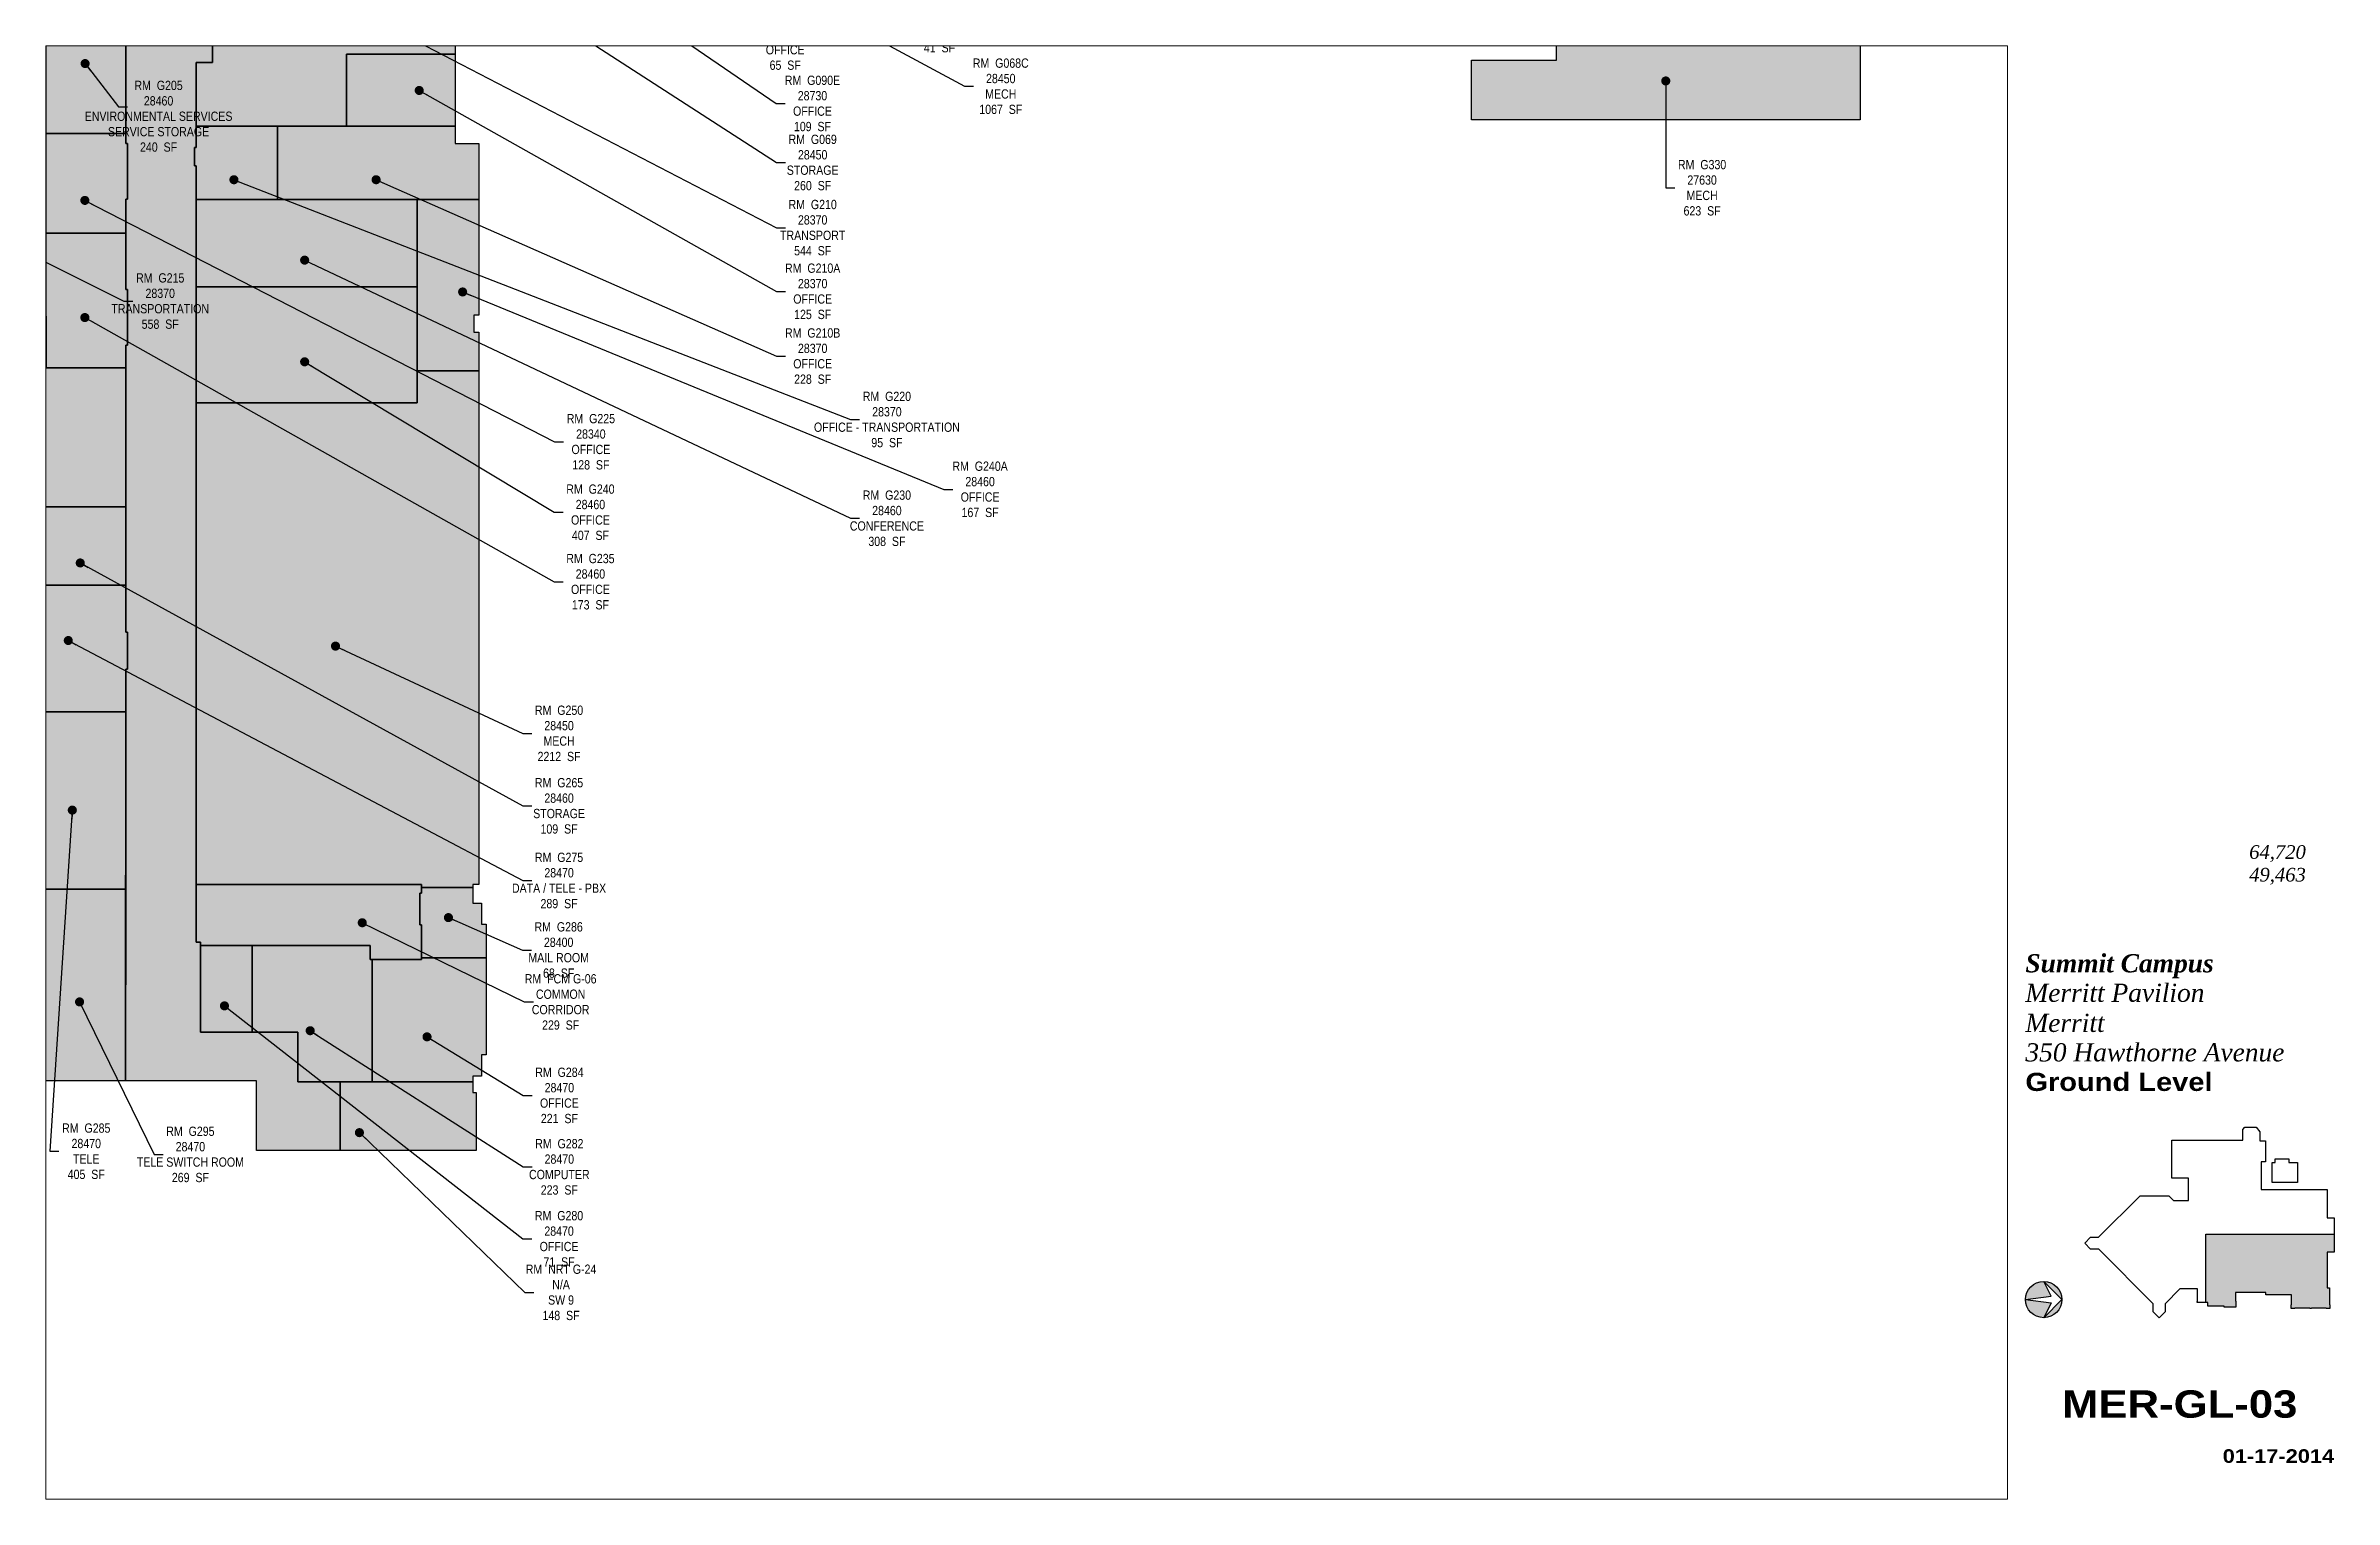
# Paper-space layout '03' of a CAD drawing. Header units: inches. Extents: x 0.9 to 16.7, y 0.5 to 10.5.
# The model-space entities are those that its viewports show. They can reach past a viewport. Long polylines and large blocks are cut down to what shows.
import ezdxf
from ezdxf.enums import TextEntityAlignment as Align

# ---------------------------------------------------------------- set-up
doc = ezdxf.new("R2010")
doc.units = ezdxf.units.IN
doc.header["$LTSCALE"] = 48
doc.header["$MEASUREMENT"] = 0
for name, color, linetype in [('0-LABEL', 3, 'Continuous'), ('1-NRT', 200, 'Continuous'), ('1-NRT-PTN', 253, 'Continuous'), ('3-FCM', 190, 'Continuous'), ('3-FCM-PTN', 9, 'Continuous'), ('4-OCC', 6, 'Continuous'), ('4-OCC-PTN', 95, 'Continuous'), ('T-8', 8, 'Continuous'), ('T-TEXT-8', 8, 'Continuous'), ('T-TTLB-TEXT', 5, 'Continuous')]:
    doc.layers.add(name, color=color, linetype=linetype)
doc.layers.add('T-VPRT', color=1, linetype='Continuous', plot=False)
doc.styles.add('ArialB', font='')
doc.styles.add('ArialN', font='ARIALN.TTF')
doc.styles.add('TimesI', font='timesi.ttf')
doc.styles.add('TimesIB', font='timesbi.ttf')
doc.styles.get('ArialB').set_extended_font_data('Arial Black')
doc.dimstyles.new('AB-220', dxfattribs={"dimscale": 220, "dimtxt": 0.070312, "dimasz": 0.0625, "dimexe": 0.0625, "dimexo": 0.125, "dimgap": 0.1875, "dimtad": 0, "dimdec": 4, "dimrnd": 0.0625, "dimzin": 0, "dimdsep": 46, "dimlunit": 4, "dimtxsty": 'ArialN', "dimblk": 'ARCHTICK', "dimcen": 0.0625, "dimclrd": 256, "dimclre": 256, "dimclrt": 256, "dimadec": 0, "dimazin": 0, "dimtfac": 1, "dimtdec": 4, "dimtofl": 0, "dimtmove": 2, "dimatfit": 3, "dimldrblk": 'DOT', "dimfxl": 0, "dimfrac": 2, "dimtolj": 1, "dimtzin": 0, "dimlwd": -1, "dimlwe": -1, "dimarcsym": 0})

# ---------------------------------------------------------------- blocks, each defined once
blk = doc.blocks.new('n-arrow')
h = blk.add_hatch(color=256)
h.paths.add_polyline_path([(0, 0.125), (0.125, 0, 0.414214)])
h.paths.add_polyline_path([(0, 0.125, 0.414214), (-0.125, 0), (0.051, 0.022)])
h = blk.add_hatch(color=256)
h.paths.add_polyline_path([(0.051, -0.022), (-0.125, 0, 0.414214), (0, -0.125)])
h.paths.add_polyline_path([(0.125, 0), (0, -0.125, 0.414214)])
for p, q in [((-0.125, 0), (0.051, 0.022)), ((-0.125, 0), (0.051, -0.022)), ((0, 0.125), (0.125, 0)), ((0.051, 0.022), (0, 0.125)), ((0, -0.125), (0.125, 0)), ((0.051, -0.022), (0, -0.125))]:
    blk.add_line(p, q)
blk.add_circle((0, 0), 0.125)
blk = doc.blocks.new('AB-TB-text')
at = {"style": 'TimesI'}
for tag, p in [('GROSS', (1.93, 4.406)), ('USEABLE', (1.93, 4.25))]:
    blk.add_attdef(tag, text='', height=0.0938, dxfattribs=at).set_placement(p, align=Align.RIGHT)
for tag, style, p in [('CAMPUS', 'TimesIB', (0, 3.75)), ('PAVILION', 'TimesI', (0, 3.547)), ('BUILDING', 'TimesI', (0, 3.34)), ('STREET', 'TimesI', (0, 3.137))]:
    blk.add_attdef(tag, text='', height=0.125, dxfattribs=dict(style=style)).set_placement(p, align=Align.TOP_LEFT)
at = {"layer": 'T-TEXT-8', "style": 'ArialB'}
blk.add_attdef('FLOOR', text='', height=0.125, dxfattribs=at).set_placement((0, 2.934), align=Align.TOP_LEFT)
blk.add_attdef('DWG#', text='', height=0.188, dxfattribs=at).set_placement((1.062, 0.749), align=Align.TOP_CENTER)
blk.add_attdef('DATE', text='', height=0.0938, dxfattribs=at).set_placement((2.125, 0.25), align=Align.RIGHT)
blk = doc.blocks.new('_ArchTick')
at = {"const_width": 0.15}
blk.add_lwpolyline([(-0.5, -0.5), (0.5, 0.5)], dxfattribs=at)
blk = doc.blocks.new('_Dot')
at = {"lineweight": -2}
blk.add_line((-0.5, 0), (-1, 0), dxfattribs=at)
at = {"const_width": 0.5}
blk.add_lwpolyline([(-0.25, 0, 1), (0.25, 0, 1)], format="xyb", close=True, dxfattribs=at)

msp = doc.modelspace()

# ---------------------------------------------------------------- hatches: boundary and pattern name
at = {"layer": '1-NRT-PTN'}
msp.add_hatch(color=256, dxfattribs=at).paths.add_polyline_path([(3407.6, 228.9), (3201.5, 228.9), (3201.5, 332.6), (3402.4, 332.6), (3402.4, 316.4), (3407.6, 316.4)])
at = {"layer": '3-FCM-PTN'}
for points in [[(3201.5, 332.6), (3201.5, 228.9), (3074.9, 228.9), (3074.9, 334.4), (2876.4, 334.4), (2877.2, 957.6), (2879.8, 957.6), (2879.8, 1013.6), (2877.2, 1013.6), (2877.2, 1447.8), (2879.8, 1447.8), (2879.8, 1531.8), (2877.2, 1531.8), (2877.2, 1668.9), (2879.8, 1668.9), (2879.8, 1752.9), (2877.2, 1752.9), (2877.2, 2029.7), (2767.6, 2029.7), (2767.6, 2154.5), (2791.5, 2154.5), (2791.5, 2157.1), (3176.9, 2157.1), (3176.9, 2340.2), (3203.6, 2340.2), (3203.6, 2365.5), (3198.4, 2365.5), (3198.4, 2385.1), (3286.9, 2385.1), (3286.9, 2345.3), (3292.2, 2345.3), (3292.2, 2029.7), (2983.4, 2029.7), (2983.4, 1962.7), (3008.2, 1962.7), (3008.2, 1875.7), (2983.4, 1875.7), (2983.4, 1747.1), (2980.8, 1747.1), (2980.8, 1719.1), (2983.4, 1719.1), (2983.4, 544.3), (2990.2, 544.3), (2990.2, 407.7), (3137.6, 407.7), (3137.6, 332.6)], [(3324.7, 517.7), (3247.2, 517.7), (3247.2, 539), (2990.2, 539), (2990.2, 544.3), (2983.4, 544.3), (2983.4, 631.3), (3324.7, 631.3), (3324.7, 618.5), (3322, 618.5), (3322, 570.5), (3324.7, 570.5)]]:
    msp.add_hatch(color=256, dxfattribs=at).paths.add_polyline_path(points)
at = {"layer": '4-OCC-PTN'}
for color, points in [(201, [(2756.2, 1768.1), (2756.2, 1921.7), (2729.3, 1921.7), (2729.3, 2029.7), (2877.2, 2029.7), (2877.2, 1768.1)]), (58, [(3375.9, 1888.3), (3211.4, 1888.3), (3211.4, 1779.3), (2983.4, 1779.3), (2983.4, 1875.7), (3008.2, 1875.7), (3008.2, 1962.7), (2983.4, 1962.7), (2983.4, 2029.7), (3292.2, 2029.7), (3292.2, 2032.3), (3353.4, 2032.3), (3353.4, 2025.9), (3375.9, 2025.9)]), (55, [(5043.4, 1959), (5502.9, 1959), (5502.9, 1789), (4914.4, 1789), (4914.4, 1879), (5043.4, 1879)]), (58, [(2641.2, 1915.2), (2567.9, 1915.2), (2567.9, 1491.8), (2756.2, 1491.8), (2756.2, 1921.7), (2641.2, 1921.7)]), (58, [(3211.4, 1888.3), (3375.9, 1888.3), (3375.9, 1779.3), (3211.4, 1779.3)]), (201, [(2756.2, 1768.1), (2877.2, 1768.1), (2877.2, 1752.9), (2879.8, 1752.9), (2879.8, 1668.9), (2877.2, 1668.9), (2877.2, 1617.1), (2756.2, 1617.1)]), (58, [(3106.5, 1779.3), (3106.5, 1668.4), (2983.4, 1668.5), (2983.4, 1719.1), (2980.8, 1719.1), (2980.8, 1747.1), (2983.4, 1747.1), (2983.4, 1779.3)]), (58, [(3411.4, 1668.5), (3106.5, 1668.4), (3106.5, 1779.3), (3375.9, 1779.3), (3375.9, 1752.8), (3411.4, 1752.8)]), (201, [(3318, 1535.9), (2983.4, 1535.9), (2983.4, 1668.5), (3318, 1668.5)]), (201, [(3411.4, 1408.7), (3318, 1408.7), (3318, 1668.5), (3411.4, 1668.5), (3411.4, 1493.3), (3404.2, 1493.3), (3404.2, 1467.3), (3411.4, 1467.3)]), (201, [(2756.2, 1617.1), (2877.2, 1617.1), (2877.2, 1531.8), (2879.8, 1531.8), (2879.8, 1447.8), (2877.2, 1447.8), (2877.2, 1413.4), (2756.2, 1413.4)]), (201, [(2983.4, 1535.9), (3318, 1535.9), (3318, 1360.7), (2983.4, 1360.7)]), (201, [(2877.2, 1202.9), (2567.9, 1202.9), (2567.9, 1491.8), (2756.2, 1491.8), (2756.2, 1413.4), (2877.2, 1413.4)]), (55, [(3402.4, 627), (3324.7, 627), (3324.7, 631.3), (2983.4, 631.3), (2983.4, 1360.7), (3318, 1360.7), (3318, 1408.7), (3411.4, 1408.7), (3411.4, 631.3), (3402.4, 631.3)]), (201, [(2567.9, 914.9), (2567.9, 1202.9), (2744.8, 1202.9), (2744.8, 1084.7), (2655.5, 1084.7), (2655.5, 1052.5), (2630.6, 1052.5), (2630.6, 1017), (2655.5, 1017), (2655.5, 914.9)]), (201, [(2744.8, 1202.9), (2877.2, 1202.9), (2877.2, 1084.7), (2744.8, 1084.7)]), (62, [(2655.5, 914.9), (2655.5, 1017), (2630.6, 1017), (2630.6, 1052.5), (2655.5, 1052.5), (2655.5, 1084.7), (2877.2, 1084.7), (2877.2, 1013.6), (2879.8, 1013.6), (2879.8, 957.6), (2877.2, 957.6), (2877.1, 893), (2743.6, 893), (2743.6, 914.9)]), (62, [(2719.5, 730.6), (2719.5, 914.9), (2743.6, 914.9), (2743.6, 893), (2877.1, 893), (2876.8, 624.4), (2593.4, 624.4), (2593.4, 629.3), (2574.4, 629.3), (2574.4, 702.9), (2567.9, 702.9), (2567.9, 730.6)]), (62, [(2556.9, 334.4), (2556.9, 603.3), (2593.4, 603.3), (2593.4, 624.4), (2743.2, 624.4), (2743.2, 334.4)]), (62, [(2743.2, 334.4), (2743.2, 624.4), (2876.8, 624.4), (2876.4, 334.4)]), (41, [(3324.7, 627), (3402.4, 627), (3402.4, 603.4), (3415.4, 603.4), (3415.4, 571.2), (3422.4, 571.2), (3422.4, 520.4), (3324.7, 520.4), (3324.7, 570.5), (3322, 570.5), (3322, 618.5), (3324.7, 618.5)]), (62, [(2990.2, 539), (3068.5, 539), (3068.5, 407.7), (2990.2, 407.7)]), (62, [(3068.5, 407.7), (3068.5, 539), (3247.2, 539), (3247.2, 517.7), (3249.8, 517.7), (3249.8, 332.6), (3137.6, 332.6), (3137.6, 407.7)]), (62, [(3402.4, 332.6), (3249.8, 332.6), (3249.8, 517.7), (3324.7, 517.7), (3324.7, 520.4), (3422.4, 520.4), (3422.4, 373.7), (3415.4, 373.7), (3415.4, 341.1), (3402.4, 341.1)])]:
    msp.add_hatch(color=color, dxfattribs=at).paths.add_polyline_path(points)

# ---------------------------------------------------------------- linework, layer by layer
at = {"layer": '1-NRT'}
msp.add_lwpolyline([(3407.6, 228.9), (3201.5, 228.9), (3201.5, 332.6), (3402.4, 332.6), (3402.4, 316.4), (3407.6, 316.4)], close=True, dxfattribs=at)
at = {"layer": '3-FCM'}
msp.add_lwpolyline([(3008.2, 1962.7), (3008.2, 1875.7), (2983.4, 1875.7), (2983.4, 1747.1), (2980.8, 1747.1), (2980.8, 1719.1), (2983.4, 1719.1), (2983.4, 544.3), (2990.2, 544.3), (2990.2, 407.7), (3137.6, 407.7), (3137.6, 332.6), (3201.5, 332.6), (3201.5, 332.6), (3201.5, 228.9), (3074.9, 228.9), (3074.9, 334.4), (2876.4, 334.4), (2877.2, 957.6), (2879.8, 957.6), (2879.8, 1013.6), (2877.2, 1013.6), (2877.2, 1447.8), (2879.8, 1447.8), (2879.8, 1531.8), (2877.2, 1531.8), (2877.2, 1668.9), (2879.8, 1668.9), (2879.8, 1752.9), (2877.2, 1752.9), (2877.2, 2029.7)], dxfattribs=at)
msp.add_lwpolyline([(3324.7, 517.7), (3247.2, 517.7), (3247.2, 539), (2990.2, 539), (2990.2, 544.3), (2983.4, 544.3), (2983.4, 631.3), (3324.7, 631.3), (3324.7, 618.5), (3322, 618.5), (3322, 570.5), (3324.7, 570.5)], close=True, dxfattribs=at)
at = {"layer": '4-OCC'}
for points in [[(2756.2, 1768.1), (2756.2, 1921.7), (2729.3, 1921.7), (2729.3, 2029.7), (2877.2, 2029.7), (2877.2, 1768.1)], [(3375.9, 1888.3), (3211.4, 1888.3), (3211.4, 1779.3), (2983.4, 1779.3), (2983.4, 1875.7), (3008.2, 1875.7), (3008.2, 1962.7), (2983.4, 1962.7), (2983.4, 2029.7), (3292.2, 2029.7), (3292.2, 2032.3), (3353.4, 2032.3), (3353.4, 2025.9), (3375.9, 2025.9)], [(5043.4, 1959), (5502.9, 1959), (5502.9, 1789), (4914.4, 1789), (4914.4, 1879), (5043.4, 1879), (5043.4, 1959), (5043.4, 1959)], [(2641.2, 1915.2), (2567.9, 1915.2), (2567.9, 1491.8), (2756.2, 1491.8), (2756.2, 1921.7), (2641.2, 1921.7)], [(3211.4, 1888.3), (3375.9, 1888.3), (3375.9, 1779.3), (3211.4, 1779.3)], [(2756.2, 1768.1), (2877.2, 1768.1), (2877.2, 1752.9), (2879.8, 1752.9), (2879.8, 1668.9), (2877.2, 1668.9), (2877.2, 1617.1), (2756.2, 1617.1)], [(3106.5, 1779.3), (3106.5, 1668.4), (2983.4, 1668.5), (2983.4, 1719.1), (2980.8, 1719.1), (2980.8, 1747.1), (2983.4, 1747.1), (2983.4, 1779.3)], [(3411.4, 1668.5), (3106.5, 1668.4), (3106.5, 1779.3), (3375.9, 1779.3), (3375.9, 1752.8), (3411.4, 1752.8)], [(3318, 1535.9), (2983.4, 1535.9), (2983.4, 1668.5), (3318, 1668.5)], [(3411.4, 1408.7), (3318, 1408.7), (3318, 1668.5), (3411.4, 1668.5), (3411.4, 1493.3), (3404.2, 1493.3), (3404.2, 1467.3), (3411.4, 1467.3)], [(2756.2, 1617.1), (2877.2, 1617.1), (2877.2, 1531.8), (2879.8, 1531.8), (2879.8, 1447.8), (2877.2, 1447.8), (2877.2, 1413.4), (2756.2, 1413.4)], [(2983.4, 1535.9), (3318, 1535.9), (3318, 1360.7), (2983.4, 1360.7)], [(2877.2, 1202.9), (2567.9, 1202.9), (2567.9, 1491.8), (2756.2, 1491.8), (2756.2, 1413.4), (2877.2, 1413.4)], [(3402.4, 627), (3324.7, 627), (3324.7, 631.3), (2983.4, 631.3), (2983.4, 1360.7), (3318, 1360.7), (3318, 1408.7), (3411.4, 1408.7), (3411.4, 631.3), (3402.4, 631.3)], [(2567.9, 914.9), (2567.9, 1202.9), (2744.8, 1202.9), (2744.8, 1084.7), (2655.5, 1084.7), (2655.5, 1052.5), (2630.6, 1052.5), (2630.6, 1017), (2655.5, 1017), (2655.5, 914.9)], [(2744.8, 1202.9), (2877.2, 1202.9), (2877.2, 1084.7), (2744.8, 1084.7)], [(2655.5, 914.9), (2655.5, 1017), (2630.6, 1017), (2630.6, 1052.5), (2655.5, 1052.5), (2655.5, 1084.7), (2877.2, 1084.7), (2877.2, 1013.6), (2879.8, 1013.6), (2879.8, 957.6), (2877.2, 957.6), (2877.1, 893), (2743.6, 893), (2743.6, 914.9)], [(2719.5, 730.6), (2719.5, 914.9), (2743.6, 914.9), (2743.6, 893), (2877.1, 893), (2876.8, 624.4), (2593.4, 624.4), (2593.4, 629.3), (2574.4, 629.3), (2574.4, 702.9), (2567.9, 702.9), (2567.9, 730.6)], [(2556.9, 334.4), (2556.9, 603.3), (2593.4, 603.3), (2593.4, 624.4), (2743.2, 624.4), (2743.2, 334.4)], [(2743.2, 334.4), (2743.2, 624.4), (2876.8, 624.4), (2876.4, 334.4)], [(3324.7, 627), (3402.4, 627), (3402.4, 603.4), (3415.4, 603.4), (3415.4, 571.2), (3422.4, 571.2), (3422.4, 520.4), (3324.7, 520.4), (3324.7, 570.5), (3322, 570.5), (3322, 618.5), (3324.7, 618.5)], [(2990.2, 539), (3068.5, 539), (3068.5, 407.7), (2990.2, 407.7)], [(3068.5, 407.7), (3068.5, 539), (3247.2, 539), (3247.2, 517.7), (3249.8, 517.7), (3249.8, 332.6), (3137.6, 332.6), (3137.6, 407.7)], [(3402.4, 332.6), (3249.8, 332.6), (3249.8, 517.7), (3324.7, 517.7), (3324.7, 520.4), (3422.4, 520.4), (3422.4, 373.7), (3415.4, 373.7), (3415.4, 341.1), (3402.4, 341.1)]]:
    msp.add_lwpolyline(points, close=True, dxfattribs=at)

# ---------------------------------------------------------------- texts
at = {"layer": '0-LABEL', "char_height": 14, "attachment_point": 5, "style": 'ArialN'}
for s, insert in [('RM  G069B\\P28460\\PJANITOR\\P41  SF', (4109, 1932.9)), ('RM  G088(2)\\P26177\\POFFICE\\P65  SF', (3875.4, 1906.5)), ('RM  G068C\\P28450\\PMECH\\P1067  SF', (4201.8, 1839.6)), ('RM  G205\\P28460\\PENVIRONMENTAL SERVICES\\PSERVICE STORAGE\\P240  SF', (2926.6, 1794.2)), ('RM  G090E\\P28730\\POFFICE\\P109  SF', (3916.7, 1813.6)), ('RM  G069\\P28450\\PSTORAGE\\P260  SF', (3917, 1724.2)), ('RM  G330\\P27630\\PMECH\\P623  SF', (5263.7, 1686)), ('RM  G210\\P28370\\PTRANSPORT\\P544  SF', (3917, 1625.6)), ('RM  G210A\\P28370\\POFFICE\\P125  SF', (3917, 1529.2)), ('RM  G215\\P28370\\PTRANSPORTATION\\P558  SF', (2929.1, 1514.5)), ('RM  G210B\\P28370\\POFFICE\\P228  SF', (3917, 1431.2)), ('RM  G220\\P28370\\POFFICE - TRANSPORTATION\\P95  SF', (4029.4, 1335.2)), ('RM  G225\\P28340\\POFFICE\\P128  SF', (3581.2, 1301.5)), ('RM  G240A\\P28460\\POFFICE\\P167  SF', (4170.5, 1229.5)), ('RM  G240\\P28460\\POFFICE\\P407  SF', (3580.5, 1194.8)), ('RM  G230\\P28460\\PCONFERENCE\\P308  SF', (4029.4, 1185.7)), ('RM  G235\\P28460\\POFFICE\\P173  SF', (3580.5, 1089.7)), ('RM  G250\\P28450\\PMECH\\P2212  SF', (3533, 860.1)), ('RM  G265\\P28460\\PSTORAGE\\P109  SF', (3533, 750.4)), ('RM  G275\\P28470\\PDATA / TELE - PBX\\P289  SF', (3533, 637.4)), ('RM  G286\\P28400\\PMAIL ROOM\\P68  SF', (3532.4, 532.2)), ('RM  FCM G-06\\PCOMMON\\PCORRIDOR\\P229  SF', (3535.4, 453.6)), ('RM  G284\\P28470\\POFFICE\\P221  SF', (3533.5, 312.1)), ('RM  G285\\P28470\\PTELE\\P405  SF', (2817.1, 227.6)), ('RM  G295\\P28470\\PTELE SWITCH ROOM\\P269  SF', (2974.8, 222.8)), ('RM  G282\\P28470\\PCOMPUTER\\P223  SF', (3533.4, 204)), ('RM  G280\\P28470\\POFFICE\\P71  SF', (3533, 95)), ('RM  NRT G-24\\PN/A\\PSW 9\\P148  SF', (3536, 14))]:
    msp.add_mtext(s, dxfattribs=dict(at, insert=insert))

# ---------------------------------------------------------------- leaders
at = {"layer": '0-LABEL', "annotation_type": 0, "has_hookline": 1, "hookline_direction": 0}
for points, text_width in [([(3018.6, 2390.2), (3861.7, 1813.6), (3875.4, 1813.6)], 81.7), ([(3114.3, 2399.5), (3820.4, 1906.5), (3834.2, 1906.5)], 90.5), ([(3304.5, 2084.9), (3862, 1724.2), (3875.8, 1724.2)], 76.8), ([(3764.2, 2046.7), (4146.8, 1839.6), (4160.6, 1839.6)], 82.8), ([(3245.2, 1945.3), (3862, 1625.6), (3875.8, 1625.6)], 98.2), ([(2815.4, 1874), (2865.7, 1808.3), (2879.4, 1808.3)], 221.5), ([(3321.3, 1833.3), (3862, 1529.2), (3875.8, 1529.2)], 82.6), ([(5208.7, 1847.7), (5208.7, 1686), (5222.4, 1686)], 71.1), ([(3040.7, 1698.2), (3974.4, 1335.2), (3988.1, 1335.2)], 218.8), ([(3256, 1698.2), (3862, 1431.2), (3875.8, 1431.2)], 81.7), ([(2815, 1666.9), (3526.2, 1301.5), (3539.9, 1301.5)], 71.2), ([(2704.4, 1598.8), (2874.1, 1514.5), (2887.8, 1514.5)], 146.2), ([(3147.8, 1576.5), (3974.4, 1185.7), (3988.1, 1185.7)], 110.6), ([(3387, 1528.3), (4115.5, 1229.5), (4129.2, 1229.5)], 82.6), ([(2815, 1489.6), (3525.5, 1089.7), (3539.3, 1089.7)], 71.2), ([(3147.8, 1422.6), (3525.5, 1194.8), (3539.3, 1194.8)], 71.1), ([(2808, 1118.1), (3478, 750.4), (3491.8, 750.4)], 76.8), ([(2789.9, 1000.7), (3478, 637.4), (3491.8, 637.4)], 141.3), ([(3194.5, 992.2), (3478, 860.1), (3491.8, 860.1)], 71.1), ([(2796, 744), (2762.1, 227.6), (2775.8, 227.6)], 71.2), ([(3235, 573.5), (3480.4, 453.6), (3494.1, 453.6)], 106.7), ([(3365.5, 581.3), (3477.4, 532.2), (3491.2, 532.2)], 89.4), ([(2647.1, 453.7), (2614, 222.8), (2627.8, 222.8)], 82.6), ([(2807, 453.7), (2919.8, 222.8), (2933.6, 222.8)], 160.6), ([(3026.4, 447.7), (3478, 95), (3491.8, 95)], 71.1), ([(3156.2, 410.1), (3478.4, 204), (3492.2, 204)], 90.8), ([(3333.1, 400.8), (3478.5, 312.1), (3492.2, 312.1)], 71.1), ([(3230.7, 255.8), (3481, 14), (3494.8, 14)], 104.9), ([(2488.4, 147.5), (2614, -16), (2627.8, -16)], 82.6), ([(2488.4, -19.2), (2614, -155.7), (2627.8, -155.7)], 81.7)]:
    msp.add_leader(points, dimstyle='AB-220', dxfattribs=dict(at, text_width=text_width))

psp = doc.layouts.new('03')

# ---------------------------------------------------------------- hatches: boundary and pattern name
at = {"layer": 'T-8'}
psp.add_hatch(color=256, dxfattribs=at).paths.add_polyline_path([(16.639, 2.199), (16.688, 2.199), (16.688, 2.324), (15.804, 2.324), (15.804, 1.853), (15.817, 1.853), (15.817, 1.829), (15.929, 1.829), (15.929, 1.821), (16.01, 1.821), (16.01, 1.862), (16.009, 1.862), (16.009, 1.922), (16.216, 1.922), (16.216, 1.907), (16.394, 1.907), (16.394, 1.838), (16.392, 1.838), (16.392, 1.813), (16.417, 1.813), (16.417, 1.814), (16.519, 1.814), (16.519, 1.812), (16.53, 1.812), (16.53, 1.814), (16.632, 1.814), (16.632, 1.812), (16.657, 1.812), (16.657, 1.837), (16.656, 1.837), (16.656, 1.954), (16.643, 1.954), (16.643, 1.955), (16.639, 1.955)])

# ---------------------------------------------------------------- linework, layer by layer
for points in [[(15.067, 2.22), (15.011, 2.22), (14.97, 2.261), (15.01, 2.302), (15.065, 2.302), (15.352, 2.588), (15.549, 2.588), (15.582, 2.556), (15.685, 2.556), (15.685, 2.708), (15.571, 2.708), (15.571, 2.971), (16.058, 2.971), (16.058, 3.044), (16.072, 3.059), (16.151, 3.059), (16.176, 3.028), (16.176, 2.966), (16.215, 2.966), (16.215, 2.822), (16.184, 2.822), (16.184, 2.631), (16.64, 2.631), (16.64, 2.437), (16.687, 2.437), (16.688, 2.199), (16.639, 2.199), (16.639, 1.955), (16.643, 1.955), (16.643, 1.954), (16.656, 1.954), (16.656, 1.837), (16.657, 1.837), (16.657, 1.812), (16.632, 1.812), (16.632, 1.814), (16.53, 1.814), (16.53, 1.812), (16.519, 1.812), (16.519, 1.814), (16.417, 1.814), (16.417, 1.813), (16.392, 1.813), (16.392, 1.838), (16.394, 1.838), (16.394, 1.907), (16.216, 1.907), (16.216, 1.922), (16.009, 1.922), (16.009, 1.862), (16.01, 1.862), (16.01, 1.821), (15.929, 1.821), (15.929, 1.829), (15.817, 1.829), (15.817, 1.853), (15.745, 1.853), (15.745, 1.86), (15.747, 1.86), (15.747, 1.947), (15.625, 1.947), (15.523, 1.845), (15.523, 1.789), (15.482, 1.749), (15.442, 1.789), (15.442, 1.845)], [(16.281, 2.816), (16.281, 2.842), (16.375, 2.842), (16.375, 2.816), (16.435, 2.816), (16.435, 2.678), (16.261, 2.678), (16.261, 2.816)]]:
    psp.add_lwpolyline(points, close=True, dxfattribs=at)
psp.add_lwpolyline([(15.804, 1.853), (15.804, 2.324), (16.688, 2.324)], dxfattribs=at)

# ---------------------------------------------------------------- block references
psp.add_blockref('n-arrow', (14.688, 1.874), dxfattribs=at)
at = {"layer": 'T-TTLB-TEXT'}
psp.add_blockref('AB-TB-text', (14.562, 0.5), dxfattribs=at).add_auto_attribs({'DATE': '01-17-2014', 'DWG#': 'MER-GL-03', 'GROSS': '64,720', 'USEABLE': '49,463', 'PAVILION': 'Merritt Pavilion', 'BUILDING': 'Merritt', 'STREET': '350 Hawthorne Avenue', 'FLOOR': 'Ground Level', 'CAMPUS': 'Summit Campus'})

# ---------------------------------------------------------------- viewports
at = {"layer": 'T-VPRT'}
psp.add_viewport(center=(7.688, 5.5), size=(13.5, 10), view_center_point=(4240.922, 800.937), view_height=2200, dxfattribs=at)

doc.saveas('drawing.dxf')
